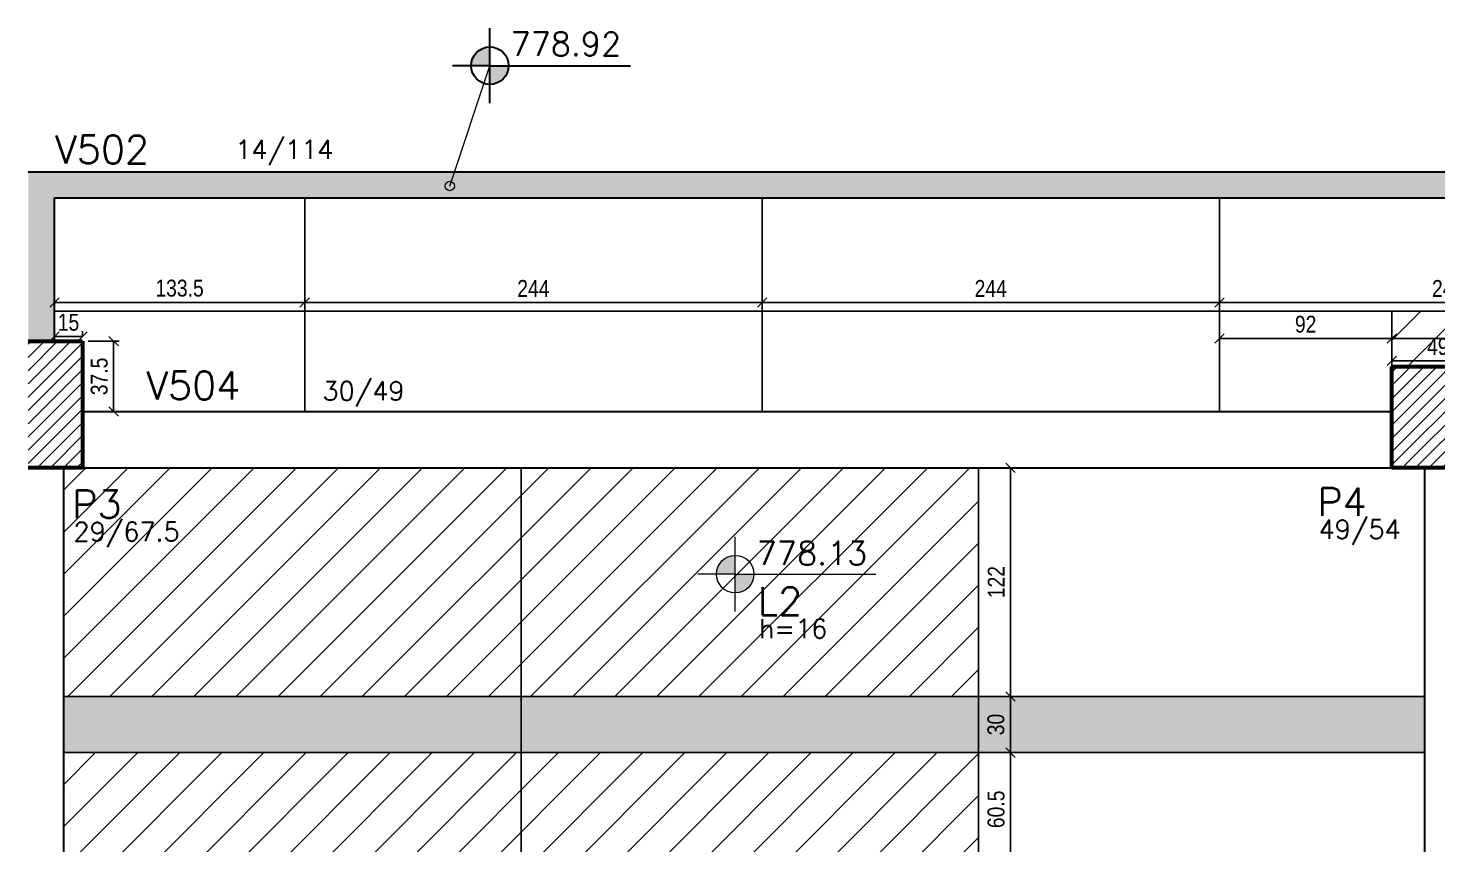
# Model space of a CAD drawing. Extents: x 8513 to 14085, y 7177 to 10799.
# Drawn here: x 9895 to 10647, y 9455 to 9891 of the extents above; entities that cross this region are included whole.
import ezdxf

# ---------------------------------------------------------------- set-up
doc = ezdxf.new("R2010")
doc.units = 0
doc.layers.add('COTA', color=241, linetype='Continuous')
doc.layers.add('Painéis', color=200, linetype='Continuous')
for name, color, linetype, lineweight in [('EST-LAJE-TEXT', 7, 'Continuous', 9), ('EST-PILAR', 7, 'Continuous', 9), ('EST-PILAR-CUT', 7, 'Continuous', 60), ('EST-PILAR-TEXT', 7, 'Continuous', 9), ('EST-SIMB-Spot Elevations', 7, 'Continuous', 9), ('EST-VIGA', 7, 'Continuous', 30), ('EST-VIGA-TEXT', 7, 'Continuous', 9), ('Hachura', 253, 'Continuous', 9), ('REAPROVEITAMENTO', 7, 'Continuous', 9)]:
    doc.layers.add(name, color=color, linetype=linetype, lineweight=lineweight)
doc.styles.add('COTA TECNICA-50', font='techl___.ttf', dxfattribs={"height": 9})
doc.styles.add('RomanS_IV50', font='romans_IV50.ttf', dxfattribs={"height": 11.25})
doc.styles.add('RomanS_IV50_B', font='', dxfattribs={"height": 18.75})
doc.styles.add('RomanS_IV50_B_1', font='', dxfattribs={"height": 22.5})
doc.styles.get('RomanS_IV50_B').set_extended_font_data('RomanS_IV50', bold=True)
doc.styles.get('RomanS_IV50_B_1').set_extended_font_data('RomanS_IV50', bold=True)
doc.dimstyles.new('PAINEL', dxfattribs={"dimtxt": 9, "dimasz": 5, "dimexe": 3, "dimexo": 3, "dimgap": 3, "dimtad": 1, "dimdec": 1, "dimzin": 12, "dimdsep": 46, "dimtxsty": 'COTA TECNICA-50', "dimblk": 'OBLIQUE', "dimcen": 0, "dimclrd": 4, "dimclre": 4, "dimclrt": 1, "dimadec": 1, "dimazin": 3, "dimtfac": 1, "dimtdec": 1, "dimtmove": 0, "dimatfit": 3, "dimldrblk": 'OBLIQUE', "dimfxl": 1, "dimtolj": 1, "dimtzin": 12, "dimarcsym": 0})
pattern_1 = [(45, (9894.671, 8930.102), (-3.535534, 3.535534), [])]

# ---------------------------------------------------------------- blocks, each defined once
blk = doc.blocks.new('FA_Floor_TAG_SURVEY_R01 - NIV_TIT_H_TXT1__TXT2-2303193-2º PAVIMENTO')
at = {"layer": 'EST-LAJE-TEXT'}
h = blk.add_hatch(color=256, dxfattribs=at)
edge = h.paths.add_edge_path(flags=0)
edge.add_line((-0.28, 0.405), (-0.48, 0.405))
edge.add_arc((-0.28, 0.405), 0.2, 90, 180, ccw=False)
edge.add_line((-0.28, 0.605), (-0.28, 0.405))
h = blk.add_hatch(color=256, dxfattribs=at)
edge = h.paths.add_edge_path(flags=0)
edge.add_line((-0.28, 0.405), (-0.08, 0.405))
edge.add_arc((-0.28, 0.405), 0.2, -90, 0, ccw=False)
edge.add_line((-0.28, 0.205), (-0.28, 0.405))
for p, q in [((-0.28, 0.005), (-0.28, 0.805)), ((-0.28, 0.405), (-0.68, 0.405)), ((-0.28, 0.405), (1.22, 0.405))]:
    blk.add_line(p, q, dxfattribs=at)
blk.add_circle((-0.28, 0.405), 0.2, dxfattribs=at)
blk = doc.blocks.new('Spot Elevations - Nivel_Planta-2363176-2º PAVIMENTO')
at = {"layer": 'EST-SIMB-Spot Elevations'}
h = blk.add_hatch(color=256, dxfattribs=at)
edge = h.paths.add_edge_path(flags=0)
edge.add_line((0, 0), (-0.2, 0))
edge.add_arc((0, 0), 0.2, 90, 180, ccw=False)
edge.add_line((0, 0.2), (0, 0))
h = blk.add_hatch(color=256, dxfattribs=at)
edge = h.paths.add_edge_path(flags=0)
edge.add_line((0, 0), (0.2, 0))
edge.add_arc((0, 0), 0.2, 270, 360, ccw=False)
edge.add_line((0, -0.2), (0, 0))
at = {"layer": 'EST-SIMB-Spot Elevations', "lineweight": 30}
for p, q in [((0, -0.4), (0, 0.4)), ((0, 0), (-0.4, 0)), ((0, 0), (1.5, 0))]:
    blk.add_line(p, q, dxfattribs=at)
at = {"layer": 'EST-SIMB-Spot Elevations'}
for p, q in [((0, -0.2), (0, 0.2)), ((0, -0.15), (0, 0.15))]:
    blk.add_line(p, q, dxfattribs=at)
at = {"layer": 'EST-SIMB-Spot Elevations', "lineweight": 30}
blk.add_circle((0, 0), 0.2, dxfattribs=at)
blk = doc.blocks.new('_Oblique')
at = {"color": 0, "linetype": 'ByBlock', "lineweight": -2}
blk.add_line((-0.5, -0.5), (0.5, 0.5), dxfattribs=at)
blk = doc.blocks.new('*D50')
at = {"layer": 'COTA', "color": 4, "lineweight": -2, "transparency": 16777216}
for p, q in [((9908.67, 9742.6), (9908.67, 9747.23)), ((10042.17, 9742.6), (10042.17, 9747.23)), ((9908.67, 9744.23), (10042.17, 9744.23))]:
    blk.add_line(p, q, dxfattribs=at)
at = {"layer": 'Defpoints', "color": 0, "transparency": 16777216}
for p in [(9908.67, 9739.6), (10042.17, 9744.23), (10042.17, 9739.6)]:
    blk.add_point(p, dxfattribs=at)
at = {"layer": 'COTA', "color": 4, "lineweight": -2, "transparency": 16777216, "xscale": 5, "yscale": 5, "zscale": 5, "rotation": 180}
blk.add_blockref('_Oblique', (9908.67, 9744.23), dxfattribs=at)
at = {"layer": 'COTA', "color": 4, "lineweight": -2, "transparency": 16777216, "xscale": 5, "yscale": 5, "zscale": 5}
blk.add_blockref('_Oblique', (10042.17, 9744.23), dxfattribs=at)
at = {"layer": 'COTA', "color": 1, "transparency": 16777216, "insert": (9975.42, 9751.92), "char_height": 9, "attachment_point": 5, "style": 'COTA TECNICA-50'}
blk.add_mtext('\\A1;133.5', dxfattribs=at)
blk = doc.blocks.new('*D51')
at = {"layer": 'COTA', "color": 4, "lineweight": -2, "transparency": 16777216}
for p, q in [((9926.67, 9723.6), (9943.26, 9723.6)), ((9940.26, 9686.1), (9940.26, 9723.6)), ((9926.67, 9686.1), (9943.26, 9686.1))]:
    blk.add_line(p, q, dxfattribs=at)
at = {"layer": 'Defpoints', "color": 0, "transparency": 16777216}
for p in [(9923.67, 9723.6), (9940.26, 9723.6), (9923.67, 9686.1)]:
    blk.add_point(p, dxfattribs=at)
at = {"layer": 'COTA', "color": 4, "lineweight": -2, "transparency": 16777216, "xscale": 5, "yscale": 5, "zscale": 5}
for p, rotation in [((9940.26, 9723.6), 90), ((9940.26, 9686.1), 270)]:
    blk.add_blockref('_Oblique', p, dxfattribs=dict(at, rotation=rotation))
at = {"layer": 'COTA', "color": 1, "transparency": 16777216, "insert": (9932.57, 9704.85), "char_height": 9, "attachment_point": 5, "rotation": 90, "style": 'COTA TECNICA-50'}
blk.add_mtext('\\A1;37.5', dxfattribs=at)
blk = doc.blocks.new('*D52')
at = {"layer": 'COTA', "color": 4, "lineweight": -2, "transparency": 16777216}
for p, q in [((9908.67, 9726.6), (9908.67, 9729.09)), ((9908.67, 9726.09), (9923.67, 9726.09)), ((9923.67, 9726.6), (9923.67, 9729.09))]:
    blk.add_line(p, q, dxfattribs=at)
at = {"layer": 'Defpoints', "color": 0, "transparency": 16777216}
for p in [(9908.67, 9723.6), (9923.67, 9726.09), (9923.67, 9723.6)]:
    blk.add_point(p, dxfattribs=at)
at = {"layer": 'COTA', "color": 4, "lineweight": -2, "transparency": 16777216, "xscale": 5, "yscale": 5, "zscale": 5, "rotation": 180}
blk.add_blockref('_Oblique', (9908.67, 9726.09), dxfattribs=at)
at = {"layer": 'COTA', "color": 4, "lineweight": -2, "transparency": 16777216, "xscale": 5, "yscale": 5, "zscale": 5}
blk.add_blockref('_Oblique', (9923.67, 9726.09), dxfattribs=at)
at = {"layer": 'COTA', "color": 1, "transparency": 16777216, "insert": (9916.17, 9733.69), "char_height": 9, "attachment_point": 5, "style": 'COTA TECNICA-50'}
blk.add_mtext('\\A1;15', dxfattribs=at)
blk = doc.blocks.new('*D53')
at = {"layer": 'COTA', "color": 4, "lineweight": -2, "transparency": 16777216}
for p, q in [((10622.17, 9713.1), (10622.17, 9716.21)), ((10671.17, 9713.1), (10671.17, 9716.21)), ((10671.17, 9713.21), (10622.17, 9713.21))]:
    blk.add_line(p, q, dxfattribs=at)
at = {"layer": 'Defpoints', "color": 0, "transparency": 16777216}
for p in [(10622.17, 9713.21), (10622.17, 9710.1), (10671.17, 9710.1)]:
    blk.add_point(p, dxfattribs=at)
at = {"layer": 'COTA', "color": 4, "lineweight": -2, "transparency": 16777216, "xscale": 5, "yscale": 5, "zscale": 5, "rotation": 180}
blk.add_blockref('_Oblique', (10622.17, 9713.21), dxfattribs=at)
at = {"layer": 'COTA', "color": 4, "lineweight": -2, "transparency": 16777216, "xscale": 5, "yscale": 5, "zscale": 5}
blk.add_blockref('_Oblique', (10671.17, 9713.21), dxfattribs=at)
at = {"layer": 'COTA', "color": 1, "transparency": 16777216, "insert": (10646.67, 9720.8), "char_height": 9, "attachment_point": 5, "style": 'COTA TECNICA-50'}
blk.add_mtext('\\A1;49', dxfattribs=at)
blk = doc.blocks.new('*D55')
at = {"layer": 'COTA', "color": 4, "lineweight": -2, "transparency": 16777216}
for p, q in [((10622.17, 9713.1), (10622.17, 9716.21)), ((10671.17, 9713.1), (10671.17, 9716.21)), ((10671.17, 9713.21), (10622.17, 9713.21))]:
    blk.add_line(p, q, dxfattribs=at)
at = {"layer": 'Defpoints', "color": 0, "transparency": 16777216}
for p in [(10622.17, 9713.21), (10622.17, 9710.1), (10671.17, 9710.1)]:
    blk.add_point(p, dxfattribs=at)
at = {"layer": 'COTA', "color": 4, "lineweight": -2, "transparency": 16777216, "xscale": 5, "yscale": 5, "zscale": 5, "rotation": 180}
blk.add_blockref('_Oblique', (10622.17, 9713.21), dxfattribs=at)
at = {"layer": 'COTA', "color": 4, "lineweight": -2, "transparency": 16777216, "xscale": 5, "yscale": 5, "zscale": 5}
blk.add_blockref('_Oblique', (10671.17, 9713.21), dxfattribs=at)
at = {"layer": 'COTA', "color": 1, "transparency": 16777216, "insert": (10646.67, 9720.8), "char_height": 9, "attachment_point": 5, "style": 'COTA TECNICA-50'}
blk.add_mtext('\\A1;49', dxfattribs=at)
blk = doc.blocks.new('*D68')
at = {"layer": 'COTA', "color": 4, "lineweight": -2, "transparency": 16777216}
for p, q in [((10530.17, 9742.6), (10530.17, 9747.23)), ((10774.17, 9742.6), (10774.17, 9747.23)), ((10774.17, 9744.23), (10530.17, 9744.23))]:
    blk.add_line(p, q, dxfattribs=at)
at = {"layer": 'Defpoints', "color": 0, "transparency": 16777216}
for p in [(10530.17, 9744.23), (10530.17, 9739.6), (10774.17, 9739.6)]:
    blk.add_point(p, dxfattribs=at)
at = {"layer": 'COTA', "color": 4, "lineweight": -2, "transparency": 16777216, "xscale": 5, "yscale": 5, "zscale": 5, "rotation": 180}
blk.add_blockref('_Oblique', (10530.17, 9744.23), dxfattribs=at)
at = {"layer": 'COTA', "color": 4, "lineweight": -2, "transparency": 16777216, "xscale": 5, "yscale": 5, "zscale": 5}
blk.add_blockref('_Oblique', (10774.17, 9744.23), dxfattribs=at)
at = {"layer": 'COTA', "color": 1, "transparency": 16777216, "insert": (10652.17, 9751.79), "char_height": 9, "attachment_point": 5, "style": 'COTA TECNICA-50'}
blk.add_mtext('\\A1;244', dxfattribs=at)
blk = doc.blocks.new('*D69')
at = {"layer": 'COTA', "color": 4, "lineweight": -2, "transparency": 16777216}
for p, q in [((10286.17, 9742.6), (10286.17, 9747.23)), ((10530.17, 9742.6), (10530.17, 9747.23)), ((10530.17, 9744.23), (10286.17, 9744.23))]:
    blk.add_line(p, q, dxfattribs=at)
at = {"layer": 'Defpoints', "color": 0, "transparency": 16777216}
for p in [(10286.17, 9744.23), (10286.17, 9739.6), (10530.17, 9739.6)]:
    blk.add_point(p, dxfattribs=at)
at = {"layer": 'COTA', "color": 4, "lineweight": -2, "transparency": 16777216, "xscale": 5, "yscale": 5, "zscale": 5, "rotation": 180}
blk.add_blockref('_Oblique', (10286.17, 9744.23), dxfattribs=at)
at = {"layer": 'COTA', "color": 4, "lineweight": -2, "transparency": 16777216, "xscale": 5, "yscale": 5, "zscale": 5}
blk.add_blockref('_Oblique', (10530.17, 9744.23), dxfattribs=at)
at = {"layer": 'COTA', "color": 1, "transparency": 16777216, "insert": (10408.17, 9751.79), "char_height": 9, "attachment_point": 5, "style": 'COTA TECNICA-50'}
blk.add_mtext('\\A1;244', dxfattribs=at)
blk = doc.blocks.new('*D70')
at = {"layer": 'COTA', "color": 4, "lineweight": -2, "transparency": 16777216}
for p, q in [((10042.17, 9742.6), (10042.17, 9747.23)), ((10286.17, 9742.6), (10286.17, 9747.23)), ((10286.17, 9744.23), (10042.17, 9744.23))]:
    blk.add_line(p, q, dxfattribs=at)
at = {"layer": 'Defpoints', "color": 0, "transparency": 16777216}
for p in [(10042.17, 9744.23), (10042.17, 9739.6), (10286.17, 9739.6)]:
    blk.add_point(p, dxfattribs=at)
at = {"layer": 'COTA', "color": 4, "lineweight": -2, "transparency": 16777216, "xscale": 5, "yscale": 5, "zscale": 5, "rotation": 180}
blk.add_blockref('_Oblique', (10042.17, 9744.23), dxfattribs=at)
at = {"layer": 'COTA', "color": 4, "lineweight": -2, "transparency": 16777216, "xscale": 5, "yscale": 5, "zscale": 5}
blk.add_blockref('_Oblique', (10286.17, 9744.23), dxfattribs=at)
at = {"layer": 'COTA', "color": 1, "transparency": 16777216, "insert": (10164.17, 9751.79), "char_height": 9, "attachment_point": 5, "style": 'COTA TECNICA-50'}
blk.add_mtext('\\A1;244', dxfattribs=at)
blk = doc.blocks.new('*D71')
at = {"layer": 'COTA', "color": 4, "lineweight": -2, "transparency": 16777216}
for p, q in [((10530.17, 9736.6), (10530.17, 9722.09)), ((10622.17, 9736.6), (10622.17, 9722.09)), ((10530.17, 9725.09), (10622.17, 9725.09))]:
    blk.add_line(p, q, dxfattribs=at)
at = {"layer": 'Defpoints', "color": 0, "transparency": 16777216}
for p in [(10530.17, 9739.6), (10622.17, 9739.6), (10622.17, 9725.09)]:
    blk.add_point(p, dxfattribs=at)
at = {"layer": 'COTA', "color": 4, "lineweight": -2, "transparency": 16777216, "xscale": 5, "yscale": 5, "zscale": 5, "rotation": 180}
blk.add_blockref('_Oblique', (10530.17, 9725.09), dxfattribs=at)
at = {"layer": 'COTA', "color": 4, "lineweight": -2, "transparency": 16777216, "xscale": 5, "yscale": 5, "zscale": 5}
blk.add_blockref('_Oblique', (10622.17, 9725.09), dxfattribs=at)
at = {"layer": 'COTA', "color": 1, "transparency": 16777216, "insert": (10576.17, 9732.67), "char_height": 9, "attachment_point": 5, "style": 'COTA TECNICA-50'}
blk.add_mtext('\\A1;92', dxfattribs=at)
blk = doc.blocks.new('*D72')
at = {"layer": 'COTA', "color": 4, "lineweight": -2, "transparency": 16777216}
for p, q in [((10622.17, 9736.6), (10622.17, 9722.09)), ((10774.17, 9736.6), (10774.17, 9722.09)), ((10622.17, 9725.09), (10774.17, 9725.09))]:
    blk.add_line(p, q, dxfattribs=at)
at = {"layer": 'Defpoints', "color": 0, "transparency": 16777216}
for p in [(10622.17, 9739.6), (10774.17, 9739.6), (10774.17, 9725.09)]:
    blk.add_point(p, dxfattribs=at)
at = {"layer": 'COTA', "color": 4, "lineweight": -2, "transparency": 16777216, "xscale": 5, "yscale": 5, "zscale": 5, "rotation": 180}
blk.add_blockref('_Oblique', (10622.17, 9725.09), dxfattribs=at)
at = {"layer": 'COTA', "color": 4, "lineweight": -2, "transparency": 16777216, "xscale": 5, "yscale": 5, "zscale": 5}
blk.add_blockref('_Oblique', (10774.17, 9725.09), dxfattribs=at)
at = {"layer": 'COTA', "color": 1, "transparency": 16777216, "insert": (10698.17, 9732.69), "char_height": 9, "attachment_point": 5, "style": 'COTA TECNICA-50'}
blk.add_mtext('\\A1;152', dxfattribs=at)
blk = doc.blocks.new('*D73')
at = {"layer": 'COTA', "color": 4, "lineweight": -2, "transparency": 16777216}
for p, q in [((10530.17, 9736.6), (10530.17, 9722.09)), ((10622.17, 9736.6), (10622.17, 9722.09)), ((10530.17, 9725.09), (10622.17, 9725.09))]:
    blk.add_line(p, q, dxfattribs=at)
at = {"layer": 'Defpoints', "color": 0, "transparency": 16777216}
for p in [(10530.17, 9739.6), (10622.17, 9739.6), (10622.17, 9725.09)]:
    blk.add_point(p, dxfattribs=at)
at = {"layer": 'COTA', "color": 4, "lineweight": -2, "transparency": 16777216, "xscale": 5, "yscale": 5, "zscale": 5, "rotation": 180}
blk.add_blockref('_Oblique', (10530.17, 9725.09), dxfattribs=at)
at = {"layer": 'COTA', "color": 4, "lineweight": -2, "transparency": 16777216, "xscale": 5, "yscale": 5, "zscale": 5}
blk.add_blockref('_Oblique', (10622.17, 9725.09), dxfattribs=at)
at = {"layer": 'COTA', "color": 1, "transparency": 16777216, "insert": (10576.17, 9732.67), "char_height": 9, "attachment_point": 5, "style": 'COTA TECNICA-50'}
blk.add_mtext('\\A1;92', dxfattribs=at)
blk = doc.blocks.new('*D74')
at = {"layer": 'COTA', "color": 4, "lineweight": -2, "transparency": 16777216}
for p, q in [((10622.17, 9736.6), (10622.17, 9722.09)), ((10774.17, 9736.6), (10774.17, 9722.09)), ((10622.17, 9725.09), (10774.17, 9725.09))]:
    blk.add_line(p, q, dxfattribs=at)
at = {"layer": 'Defpoints', "color": 0, "transparency": 16777216}
for p in [(10622.17, 9739.6), (10774.17, 9739.6), (10774.17, 9725.09)]:
    blk.add_point(p, dxfattribs=at)
at = {"layer": 'COTA', "color": 4, "lineweight": -2, "transparency": 16777216, "xscale": 5, "yscale": 5, "zscale": 5, "rotation": 180}
blk.add_blockref('_Oblique', (10622.17, 9725.09), dxfattribs=at)
at = {"layer": 'COTA', "color": 4, "lineweight": -2, "transparency": 16777216, "xscale": 5, "yscale": 5, "zscale": 5}
blk.add_blockref('_Oblique', (10774.17, 9725.09), dxfattribs=at)
at = {"layer": 'COTA', "color": 1, "transparency": 16777216, "insert": (10698.17, 9732.69), "char_height": 9, "attachment_point": 5, "style": 'COTA TECNICA-50'}
blk.add_mtext('\\A1;152', dxfattribs=at)
blk = doc.blocks.new('*D87')
at = {"layer": 'COTA', "color": 4, "lineweight": -2, "transparency": 16777216}
for p, q in [((10418.64, 9443.6), (10418.64, 9504.1)), ((10406.64, 9443.6), (10421.64, 9443.6))]:
    blk.add_line(p, q, dxfattribs=at)
at = {"layer": 'Defpoints', "color": 0, "transparency": 16777216}
for p in [(10418.64, 9504.1), (10418.64, 9504.1), (10403.64, 9443.6)]:
    blk.add_point(p, dxfattribs=at)
at = {"layer": 'COTA', "color": 4, "lineweight": -2, "transparency": 16777216, "xscale": 5, "yscale": 5, "zscale": 5}
for p, rotation in [((10418.64, 9504.1), 90), ((10418.64, 9443.6), 270)]:
    blk.add_blockref('_Oblique', p, dxfattribs=dict(at, rotation=rotation))
at = {"layer": 'COTA', "color": 1, "transparency": 16777216, "insert": (10411.04, 9473.85), "char_height": 9, "attachment_point": 5, "rotation": 90, "style": 'COTA TECNICA-50'}
blk.add_mtext('\\A1;60.5', dxfattribs=at)
blk = doc.blocks.new('*D88')
at = {"layer": 'COTA', "color": 4, "lineweight": -2, "transparency": 16777216}
blk.add_line((10418.64, 9504.1), (10418.64, 9534.1), dxfattribs=at)
at = {"layer": 'Defpoints', "color": 0, "transparency": 16777216}
for p in [(10418.64, 9534.1), (10418.64, 9534.1), (10418.64, 9504.1)]:
    blk.add_point(p, dxfattribs=at)
at = {"layer": 'COTA', "color": 4, "lineweight": -2, "transparency": 16777216, "xscale": 5, "yscale": 5, "zscale": 5}
for p, rotation in [((10418.64, 9534.1), 90), ((10418.64, 9504.1), 270)]:
    blk.add_blockref('_Oblique', p, dxfattribs=dict(at, rotation=rotation))
at = {"layer": 'COTA', "color": 1, "transparency": 16777216, "insert": (10410.94, 9519.1), "char_height": 9, "attachment_point": 5, "rotation": 90, "style": 'COTA TECNICA-50'}
blk.add_mtext('\\A1;30', dxfattribs=at)
blk = doc.blocks.new('*D89')
at = {"layer": 'COTA', "color": 4, "lineweight": -2, "transparency": 16777216}
blk.add_line((10418.64, 9534.1), (10418.64, 9656.1), dxfattribs=at)
at = {"layer": 'Defpoints', "color": 0, "transparency": 16777216}
for p in [(10418.64, 9656.1), (10418.64, 9656.1), (10418.64, 9534.1)]:
    blk.add_point(p, dxfattribs=at)
at = {"layer": 'COTA', "color": 4, "lineweight": -2, "transparency": 16777216, "xscale": 5, "yscale": 5, "zscale": 5}
for p, rotation in [((10418.64, 9656.1), 90), ((10418.64, 9534.1), 270)]:
    blk.add_blockref('_Oblique', p, dxfattribs=dict(at, rotation=rotation))
at = {"layer": 'COTA', "color": 1, "transparency": 16777216, "insert": (10411.09, 9595.1), "char_height": 9, "attachment_point": 5, "rotation": 90, "style": 'COTA TECNICA-50'}
blk.add_mtext('\\A1;122', dxfattribs=at)
blk = doc.blocks.new('*D98')
at = {"layer": 'COTA', "color": 4, "lineweight": -2, "transparency": 16777216}
blk.add_line((10418.64, 9504.1), (10418.64, 9534.1), dxfattribs=at)
at = {"layer": 'Defpoints', "color": 0, "transparency": 16777216}
for p in [(10418.64, 9534.1), (10418.64, 9534.1), (10418.64, 9504.1)]:
    blk.add_point(p, dxfattribs=at)
at = {"layer": 'COTA', "color": 4, "lineweight": -2, "transparency": 16777216, "xscale": 5, "yscale": 5, "zscale": 5}
for p, rotation in [((10418.64, 9534.1), 90), ((10418.64, 9504.1), 270)]:
    blk.add_blockref('_Oblique', p, dxfattribs=dict(at, rotation=rotation))
at = {"layer": 'COTA', "color": 1, "transparency": 16777216, "insert": (10410.94, 9519.1), "char_height": 9, "attachment_point": 5, "rotation": 90, "style": 'COTA TECNICA-50'}
blk.add_mtext('\\A1;30', dxfattribs=at)
blk = doc.blocks.new('*D99')
at = {"layer": 'COTA', "color": 4, "lineweight": -2, "transparency": 16777216}
blk.add_line((10418.64, 9534.1), (10418.64, 9656.1), dxfattribs=at)
at = {"layer": 'Defpoints', "color": 0, "transparency": 16777216}
for p in [(10418.64, 9656.1), (10418.64, 9656.1), (10418.64, 9534.1)]:
    blk.add_point(p, dxfattribs=at)
at = {"layer": 'COTA', "color": 4, "lineweight": -2, "transparency": 16777216, "xscale": 5, "yscale": 5, "zscale": 5}
for p, rotation in [((10418.64, 9656.1), 90), ((10418.64, 9534.1), 270)]:
    blk.add_blockref('_Oblique', p, dxfattribs=dict(at, rotation=rotation))
at = {"layer": 'COTA', "color": 1, "transparency": 16777216, "insert": (10411.09, 9595.1), "char_height": 9, "attachment_point": 5, "rotation": 90, "style": 'COTA TECNICA-50'}
blk.add_mtext('\\A1;122', dxfattribs=at)

msp = doc.modelspace()

# ---------------------------------------------------------------- hatches: boundary and pattern name
at = {"layer": 'EST-PILAR'}
h = msp.add_hatch(dxfattribs=at)
h.set_pattern_fill('FP_1', color=5, style=0, pattern_type=2)
h.set_pattern_definition(pattern_1)
h.paths.add_polyline_path([(9923.671, 9656.102), (9923.671, 9723.602), (9894.671, 9723.602), (9894.671, 9656.102)], flags=0)
h = msp.add_hatch(dxfattribs=at)
h.set_pattern_fill('FP_1', color=5, style=0, pattern_type=2)
h.set_pattern_definition(pattern_1)
h.paths.add_polyline_path([(10671.171, 9656.102), (10671.171, 9710.102), (10622.171, 9710.102), (10622.171, 9656.102)], flags=0)
at = {"layer": 'EST-VIGA', "true_color": 0xe1e1e1}
for points in [[(9908.671, 9723.602), (9908.671, 9814.102), (9894.671, 9814.102), (9894.671, 9723.602)], [(12213.398, 9800.102), (12482.171, 9800.102), (12482.171, 9814.102), (9908.671, 9814.102), (9908.671, 9800.102), (11799.768, 9800.102)]]:
    msp.add_hatch(color=254, dxfattribs=at).paths.add_polyline_path(points, flags=0)
at = {"layer": 'Hachura'}
h = msp.add_hatch(color=256, dxfattribs=at)
h.dxf.hatch_style = 1
h.paths.add_polyline_path([(10157.671, 9504.102), (10157.671, 9534.102), (9913.671, 9534.102), (9913.671, 9504.102)])
h.paths.add_polyline_path([(10401.671, 9504.102), (10401.671, 9534.102), (10157.671, 9534.102), (10157.671, 9504.102)])
h.paths.add_polyline_path([(10401.671, 9534.102), (10401.671, 9504.102), (10639.671, 9504.102), (10639.671, 9534.102)])
h.paths.add_polyline_path([(10401.671, 9321.602), (10401.671, 9291.602), (10639.671, 9291.602), (10639.671, 9321.602)])
h.paths.add_polyline_path([(10157.671, 9321.602), (10157.671, 9291.602), (10401.671, 9291.602), (10401.671, 9321.602)])
h.paths.add_polyline_path([(10157.671, 9291.602), (10157.671, 9321.602), (9913.671, 9321.602), (9913.671, 9291.602)])
h.paths.add_polyline_path([(10157.671, 9149.602), (10157.671, 9169.602), (9913.671, 9169.602), (9913.671, 9149.602)])
h.paths.add_polyline_path([(10401.671, 9149.602), (10401.671, 9169.602), (10157.671, 9169.602), (10157.671, 9149.602)])
h.paths.add_polyline_path([(10639.671, 9149.602), (10639.671, 9169.602), (10401.671, 9169.602), (10401.671, 9149.602)])
at = {"layer": 'REAPROVEITAMENTO'}
h = msp.add_hatch(dxfattribs=at)
h.set_pattern_fill('ANSI31', color=251, scale=5, style=0)
h.paths.add_polyline_path([(10774.171, 9686.102), (10774.171, 9739.602), (10622.171, 9739.602), (10622.171, 9710.102), (10671.171, 9710.102), (10671.171, 9686.102)])
h.paths.add_polyline_path([(11506.171, 9686.102), (11506.171, 9739.602), (11362.171, 9739.602), (11362.171, 9710.102), (11411.171, 9710.102), (11411.171, 9686.102)])
h = msp.add_hatch(dxfattribs=at)
h.set_pattern_fill('ANSI31', color=251, scale=5, style=0)
h.paths.add_polyline_path([(10157.671, 9534.102), (10157.671, 9656.102), (9923.671, 9656.102), (9913.671, 9656.102), (9913.671, 9534.102)])
h.paths.add_polyline_path([(10157.671, 9534.102), (10401.671, 9534.102), (10401.671, 9656.102), (10157.671, 9656.102)])
h.paths.add_polyline_path([(10401.671, 9443.602), (10401.671, 9504.102), (10157.671, 9504.102), (10157.671, 9443.602)])
h.paths.add_polyline_path([(10157.671, 9443.602), (10157.671, 9504.102), (9913.671, 9504.102), (9913.671, 9443.602)])
h.paths.add_polyline_path([(10157.671, 9321.602), (10157.671, 9443.602), (9913.671, 9443.602), (9913.671, 9321.602)])
h.paths.add_polyline_path([(10401.671, 9321.602), (10401.671, 9443.602), (10157.671, 9443.602), (10157.671, 9321.602)])
h.paths.add_polyline_path([(10401.671, 9169.602), (10401.671, 9291.602), (10157.671, 9291.602), (10157.671, 9169.602)])
h.paths.add_polyline_path([(10157.671, 9291.602), (9913.671, 9291.602), (9913.671, 9169.602), (10157.671, 9169.602)])
h.paths.add_polyline_path([(9913.671, 9149.602), (9913.671, 9107.602), (9913.671, 9027.602), (10157.671, 9027.602), (10157.671, 9149.602)])
h.paths.add_polyline_path([(10401.671, 9027.602), (10401.671, 9149.602), (10157.671, 9149.602), (10157.671, 9027.602)])

# ---------------------------------------------------------------- linework, layer by layer
at = {"layer": 'EST-PILAR-CUT', "color": 5}
for p, q in [((9894.671, 9723.602), (9923.671, 9723.602)), ((9923.671, 9723.602), (9923.671, 9656.102)), ((10622.171, 9656.102), (10622.171, 9710.102)), ((10622.171, 9710.102), (10671.171, 9710.102)), ((9923.671, 9656.102), (9894.671, 9656.102)), ((10671.171, 9656.102), (10622.171, 9656.102))]:
    msp.add_line(p, q, dxfattribs=at)
at = {"layer": 'EST-SIMB-Spot Elevations'}
msp.add_line((10119.572, 9806.466), (10140.976, 9870.678), dxfattribs=at)
msp.add_circle((10119.572, 9806.466), 2.5, dxfattribs=at)
at = {"layer": 'EST-VIGA', "color": 3}
for p, q in [((9894.671, 9814.102), (9908.671, 9814.102)), ((9908.671, 9814.102), (12482.171, 9814.102)), ((9908.671, 9723.602), (9908.671, 9800.102)), ((9908.671, 9800.102), (12482.171, 9800.102)), ((9923.671, 9686.102), (10622.171, 9686.102)), ((9913.671, 9107.602), (9913.671, 9656.102)), ((9923.671, 9656.102), (10622.171, 9656.102)), ((10639.671, 9127.602), (10639.671, 9656.102))]:
    msp.add_line(p, q, dxfattribs=at)
at = {"layer": 'Painéis', "ltscale": 70}
for p, q in [((10042.171, 9686.102), (10042.171, 9800.102)), ((10286.171, 9686.102), (10286.171, 9800.102)), ((10530.171, 9686.102), (10530.171, 9800.102)), ((9908.671, 9739.602), (12482.171, 9739.602)), ((10622.171, 9710.102), (10622.171, 9739.602)), ((10157.671, 9027.602), (10157.671, 9656.102)), ((10401.671, 9027.602), (10401.671, 9656.102)), ((9913.671, 9534.102), (10639.671, 9534.102)), ((9913.671, 9504.102), (10639.671, 9504.102))]:
    msp.add_line(p, q, dxfattribs=at)

# ---------------------------------------------------------------- block references
at = {"layer": 'EST-LAJE-TEXT', "xscale": 49.99999999999998, "yscale": 49.99999999999998, "zscale": 49.99999999999998}
msp.add_blockref('FA_Floor_TAG_SURVEY_R01 - NIV_TIT_H_TXT1__TXT2-2303193-2º PAVIMENTO', (10285.865, 9579.085), dxfattribs=at)
at = {"layer": 'EST-SIMB-Spot Elevations', "xscale": 49.99999999999998, "yscale": 49.99999999999998, "zscale": 49.99999999999998}
msp.add_blockref('Spot Elevations - Nivel_Planta-2363176-2º PAVIMENTO', (10140.976, 9870.678), dxfattribs=at)

# ---------------------------------------------------------------- texts
at = {"layer": 'EST-LAJE-TEXT', "lineweight": 50, "attachment_point": 1}
for s, insert, char_height, width, style in [('778.13', (10283.388, 9616.842), 12.5, 84.17719, 'RomanS_IV50_B_1'), ('L2', (10283.808, 9592.395), 15, 32.46834, 'RomanS_IV50_B')]:
    msp.add_mtext(s, dxfattribs=dict(at, insert=insert, char_height=char_height, width=width, style=style))
at = {"layer": 'EST-LAJE-TEXT', "lineweight": 30, "insert": (10284.564, 9575.262), "char_height": 10, "width": 48.90294, "attachment_point": 1, "style": 'RomanS_IV50'}
msp.add_mtext('h=16', dxfattribs=at)
at = {"layer": 'EST-PILAR-TEXT', "lineweight": 50, "char_height": 15, "width": 36.87762, "attachment_point": 1, "style": 'RomanS_IV50_B'}
for s, insert in [('P3', (9918.114, 9644.162)), ('P3', (9918.114, 9644.162)), ('P4', (10582.376, 9645.412)), ('P4', (10582.376, 9645.412))]:
    msp.add_mtext(s, dxfattribs=dict(at, insert=insert))
at = {"layer": 'EST-PILAR-TEXT', "lineweight": 30, "char_height": 10, "attachment_point": 1, "style": 'RomanS_IV50'}
for s, insert, width in [('29/67.5', (9918.87, 9627.029), 76.56116), ('29/67.5', (9918.87, 9627.029), 76.56116), ('49/54', (10583.131, 9628.279), 58.92403), ('49/54', (10583.131, 9628.279), 58.92403)]:
    msp.add_mtext(s, dxfattribs=dict(at, insert=insert, width=width))
at = {"layer": 'EST-SIMB-Spot Elevations', "insert": (10152.035, 9888.5), "char_height": 12.5, "width": 81.45933, "attachment_point": 1, "line_spacing_factor": 0.982397, "style": 'RomanS_IV50_B_1'}
msp.add_mtext('778.92', dxfattribs=at)
at = {"layer": 'EST-VIGA-TEXT', "lineweight": 50, "char_height": 15, "width": 70.14766, "attachment_point": 1, "style": 'RomanS_IV50_B'}
for s, insert in [('V502', (9909.003, 9833.432)), ('V504', (9957.711, 9707.557))]:
    msp.add_mtext(s, dxfattribs=dict(at, insert=insert))
at = {"layer": 'EST-VIGA-TEXT', "lineweight": 30, "char_height": 10, "attachment_point": 1, "style": 'RomanS_IV50'}
for s, insert, width in [('14/114', (10005.162, 9830.921), 70.5485), ('30/49', (10051.692, 9702.107), 58.92403)]:
    msp.add_mtext(s, dxfattribs=dict(at, insert=insert, width=width))

# ---------------------------------------------------------------- dimensions: what is measured, and where the dimension line sits
at = {"layer": 'COTA'}
for base, p1, p2, picture, middle in [((10042.171, 9744.227), (9908.671, 9739.602), (10042.171, 9739.602), '*D50', (9975.421, 9751.925)), ((9923.671, 9726.094), (9908.671, 9723.602), (9923.671, 9723.602), '*D52', (9916.171, 9733.692)), ((10622.171, 9725.089), (10530.171, 9739.602), (10622.171, 9739.602), '*D71', (10576.171, 9732.668)), ((10622.171, 9725.089), (10530.171, 9739.602), (10622.171, 9739.602), '*D73', (10576.171, 9732.668)), ((10622.171, 9713.211), (10671.171, 9710.102), (10622.171, 9710.102), '*D53', (10646.671, 9720.803)), ((10622.171, 9713.211), (10671.171, 9710.102), (10622.171, 9710.102), '*D55', (10646.671, 9720.803))]:
    dim = msp.add_linear_dim(base=base, p1=p1, p2=p2, dimstyle='PAINEL', dxfattribs=at)
    dim.commit()
    dim.dimension.update_dxf_attribs({"geometry": picture, "text_midpoint": middle})
for base, p1, p2, picture, middle in [((10042.171, 9744.227), (10286.171, 9739.602), (10042.171, 9739.602), '*D70', (10164.171, 9751.793)), ((10286.171, 9744.227), (10530.171, 9739.602), (10286.171, 9739.602), '*D69', (10408.171, 9751.793)), ((10530.171, 9744.227), (10774.171, 9739.602), (10530.171, 9739.602), '*D68', (10652.171, 9751.793)), ((10774.171, 9725.089), (10622.171, 9739.602), (10774.171, 9739.602), '*D72', (10698.171, 9732.687)), ((10774.171, 9725.089), (10622.171, 9739.602), (10774.171, 9739.602), '*D74', (10698.171, 9732.687))]:
    dim = msp.add_linear_dim(base=base, p1=p1, p2=p2, dimstyle='PAINEL', override={"dimtmove": 1}, dxfattribs=at)
    dim.commit()
    dim.dimension.update_dxf_attribs({"geometry": picture, "text_midpoint": middle})
dim = msp.add_linear_dim(base=(9940.265, 9723.602), p1=(9923.671, 9686.102), p2=(9923.671, 9723.602), angle=90, dimstyle='PAINEL', dxfattribs=at)
dim.commit()
dim.dimension.update_dxf_attribs({"geometry": '*D51', "text_midpoint": (9932.567, 9704.852)})
for base, p1, p2, picture, middle in [((10418.64, 9656.102), (10418.64, 9534.102), (10418.64, 9656.102), '*D89', (10411.087, 9595.102)), ((10418.64, 9656.102), (10418.64, 9534.102), (10418.64, 9656.102), '*D99', (10411.087, 9595.102)), ((10418.64, 9534.102), (10418.64, 9504.102), (10418.64, 9534.102), '*D88', (10410.943, 9519.102)), ((10418.64, 9534.102), (10418.64, 9504.102), (10418.64, 9534.102), '*D98', (10410.943, 9519.102)), ((10418.64, 9504.102), (10403.64, 9443.602), (10418.64, 9504.102), '*D87', (10411.041, 9473.852))]:
    dim = msp.add_linear_dim(base=base, p1=p1, p2=p2, angle=90, dimstyle='PAINEL', override={"dimtmove": 1}, dxfattribs=at)
    dim.commit()
    dim.dimension.update_dxf_attribs({"geometry": picture, "text_midpoint": middle})

doc.saveas('drawing.dxf')
